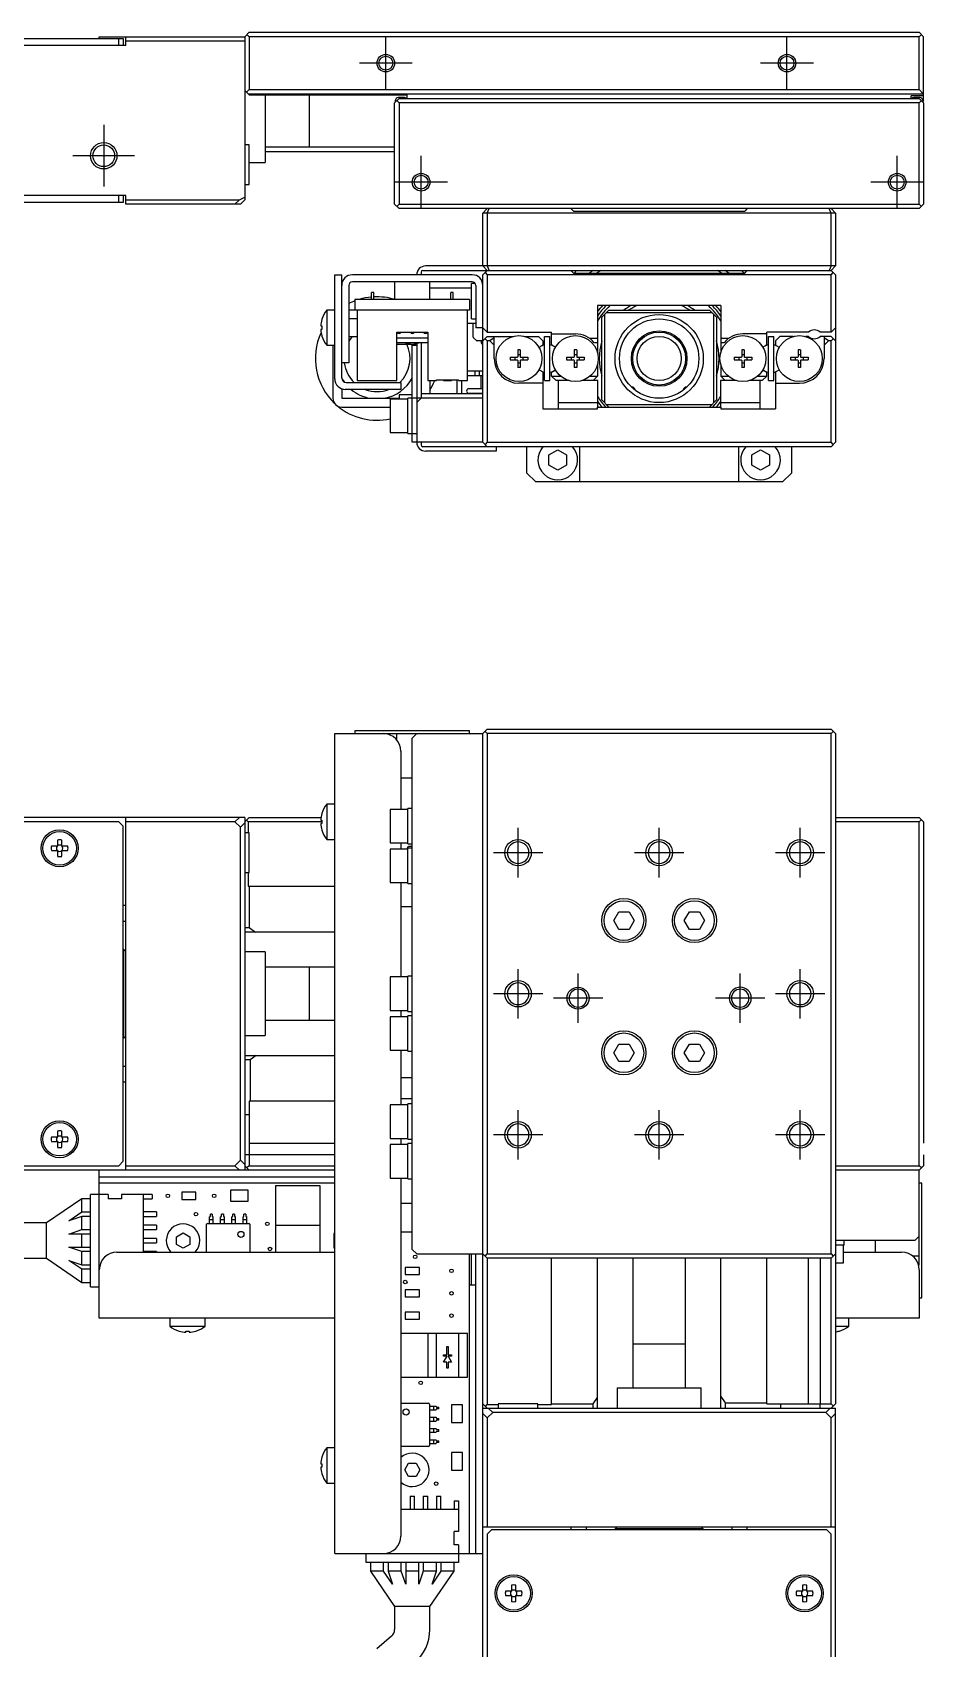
# Model space of a CAD drawing. Extents: x 0 to 725, y -8 to 421.
# Drawn here: x 237.5 to 338.6, y 233.3 to 416.6 of the extents above; entities that cross this region are included whole.
import ezdxf

# ---------------------------------------------------------------- set-up
doc = ezdxf.new("R2010")
doc.units = 0
doc.header["$LTSCALE"] = 0.5
doc.linetypes.add('CENTER', pattern=[50.8, 31.75, -6.35, 6.35, -6.35])
for name, color, linetype in [('MSM_CENTER', 1, 'CENTER'), ('MSM_CONTINUOUS', 7, 'CONTINUOUS'), ('MSM_NARROW', 5, 'CONTINUOUS')]:
    doc.layers.add(name, color=color, linetype=linetype)

msp = doc.modelspace()

# ---------------------------------------------------------------- linework, layer by layer
at = {"layer": 'MSM_CENTER'}
for p, q in [((277.58, 410.08), (277.58, 416.08)), ((323.08, 410.08), (323.08, 416.08)), ((280.58, 413.08), (274.58, 413.08)), ((326.08, 413.08), (320.08, 413.08)), ((245.58, 406.08), (245.58, 399.08)), ((249.08, 402.58), (242.08, 402.58)), ((281.58, 396.58), (281.58, 402.58)), ((335.58, 396.58), (335.58, 402.58)), ((284.58, 399.58), (278.58, 399.58)), ((338.58, 399.58), (332.58, 399.58)), ((292.58, 320.74), (292.58, 326.34)), ((308.58, 320.74), (308.58, 326.34)), ((324.58, 320.74), (324.58, 326.34)), ((295.38, 323.54), (289.78, 323.54)), ((311.38, 323.54), (305.78, 323.54)), ((327.38, 323.54), (321.78, 323.54)), ((292.58, 304.74), (292.58, 310.34)), ((299.38, 304.24), (299.38, 309.84)), ((317.78, 304.24), (317.78, 309.84)), ((324.58, 304.74), (324.58, 310.34)), ((295.38, 307.54), (289.78, 307.54)), ((302.18, 307.04), (296.58, 307.04)), ((320.58, 307.04), (314.98, 307.04)), ((327.38, 307.54), (321.78, 307.54)), ((292.58, 288.74), (292.58, 294.34)), ((308.58, 288.74), (308.58, 294.34)), ((324.58, 288.74), (324.58, 294.34)), ((295.38, 291.54), (289.78, 291.54)), ((311.38, 291.54), (305.78, 291.54)), ((327.38, 291.54), (321.78, 291.54))]:
    msp.add_line(p, q, dxfattribs=at)
at = {"layer": 'MSM_CONTINUOUS'}
for p, q in [((262.08, 416.58), (261.58, 416.08)), ((261.83, 416.33), (262.08, 416.08)), ((262.08, 416.58), (338.08, 416.58)), ((338.08, 416.58), (338.58, 416.08)), ((338.08, 416.08), (338.33, 416.33)), ((248.08, 415.08), (232.58, 415.08)), ((232.78, 415.88), (247.78, 415.88)), ((245.08, 415.88), (245.08, 416.08)), ((245.08, 416.08), (261.58, 416.08)), ((247.28, 415.08), (247.28, 415.88)), ((247.78, 415.88), (247.78, 415.08)), ((248.08, 415.08), (248.08, 416.08)), ((261.58, 415.58), (248.08, 415.58)), ((261.58, 416.08), (261.58, 397.58)), ((262.08, 416.08), (262.08, 410.08)), ((338.08, 416.08), (262.08, 416.08)), ((338.08, 410.08), (338.08, 416.08)), ((338.58, 408.88), (338.58, 416.08)), ((261.58, 409.98), (262.08, 409.48)), ((262.08, 410.08), (261.78, 409.78)), ((338.58, 409.58), (261.98, 409.58)), ((262.08, 410.08), (338.08, 410.08)), ((262.08, 409.48), (279.98, 409.48)), ((263.88, 409.48), (263.88, 401.83)), ((268.88, 409.58), (268.88, 403.58)), ((278.58, 408.58), (279.08, 409.08)), ((278.68, 408.68), (278.68, 408.88)), ((278.83, 408.83), (279.08, 408.58)), ((279.68, 409.18), (278.98, 409.18)), ((279.08, 409.08), (338.08, 409.08)), ((279.98, 409.08), (279.98, 409.48)), ((338.58, 409.38), (337.18, 409.38)), ((337.18, 409.08), (337.18, 409.38)), ((338.18, 409.18), (337.48, 409.18)), ((338.58, 409.58), (338.08, 410.08)), ((338.08, 409.08), (338.58, 408.58)), ((338.08, 408.58), (338.33, 408.83)), ((338.58, 408.88), (338.48, 408.78)), ((338.48, 408.88), (338.48, 408.68)), ((278.58, 397.08), (278.58, 408.58)), ((279.08, 408.58), (279.08, 397.08)), ((338.08, 408.58), (279.08, 408.58)), ((338.08, 397.08), (338.08, 408.58)), ((338.58, 408.58), (338.58, 397.08)), ((262.08, 403.83), (261.58, 403.83)), ((262.08, 399.33), (262.08, 403.83)), ((263.88, 403.58), (278.58, 403.58)), ((262.08, 401.83), (263.88, 401.83)), ((263.88, 403.08), (278.58, 403.08)), ((248.08, 398.08), (232.58, 398.08)), ((247.28, 397.28), (247.28, 398.08)), ((247.78, 398.08), (247.78, 397.28)), ((248.08, 397.08), (248.08, 398.08)), ((260.97, 397.58), (261.58, 397.89)), ((261.58, 399.33), (262.08, 399.33)), ((247.78, 397.28), (232.38, 397.28)), ((248.08, 397.58), (260.97, 397.58)), ((261.08, 397.08), (248.08, 397.08)), ((260.47, 397.08), (260.97, 397.58)), ((261.58, 397.58), (261.08, 397.08)), ((279.08, 396.58), (278.58, 397.08)), ((279.08, 397.08), (278.83, 396.83)), ((279.08, 397.08), (338.08, 397.08)), ((338.08, 396.58), (279.08, 396.58)), ((288.58, 396.08), (289.08, 396.58)), ((288.58, 390.08), (288.58, 396.08)), ((328.58, 396.08), (288.58, 396.08)), ((289.08, 396.08), (289.29, 396.58)), ((289.08, 396.08), (289.08, 390.08)), ((298.88, 396.28), (298.58, 396.58)), ((298.88, 396.28), (318.28, 396.28)), ((318.58, 396.58), (318.28, 396.28)), ((328.08, 396.08), (327.88, 396.58)), ((328.58, 396.08), (328.08, 396.58)), ((328.08, 390.08), (328.08, 396.08)), ((328.58, 396.08), (328.58, 390.08)), ((338.33, 396.83), (338.08, 397.08)), ((338.58, 397.08), (338.08, 396.58)), ((271.78, 389.08), (272.58, 389.08)), ((271.78, 377.28), (271.78, 389.08)), ((272.58, 377.38), (272.58, 389.08)), ((287.38, 389.08), (273.78, 389.08)), ((281.58, 389.38), (281.58, 389.08)), ((281.78, 389.58), (328.08, 389.58)), ((328.58, 390.08), (282.08, 390.08)), ((289.08, 389.58), (288.58, 390.08)), ((288.58, 389.08), (289.08, 389.58)), ((288.58, 370.08), (288.58, 389.08)), ((288.83, 389.33), (289.08, 389.08)), ((289.08, 390.08), (289.29, 389.58)), ((289.08, 389.08), (289.08, 382.58)), ((328.08, 389.08), (289.08, 389.08)), ((298.58, 389.58), (298.88, 389.28)), ((298.88, 389.28), (318.28, 389.28)), ((318.28, 389.28), (318.58, 389.58)), ((328.08, 390.08), (327.88, 389.58)), ((328.58, 390.08), (328.08, 389.58)), ((328.08, 389.58), (328.58, 389.08)), ((328.08, 389.08), (328.33, 389.33)), ((328.08, 382.58), (328.08, 389.08)), ((328.58, 389.08), (328.58, 370.08)), ((273.38, 387.88), (273.38, 379.08)), ((287.38, 388.28), (273.78, 388.28)), ((275.96, 386.28), (275.96, 387.08)), ((276.21, 387.08), (275.96, 387.08)), ((276.21, 386.28), (276.21, 387.08)), ((278.58, 388.28), (278.58, 386.28)), ((282.58, 386.28), (282.58, 388.28)), ((287.28, 387.58), (282.58, 387.58)), ((284.96, 386.28), (284.96, 387.08)), ((285.21, 387.08), (284.96, 387.08)), ((285.21, 386.28), (285.21, 387.08)), ((287.28, 384.08), (287.28, 388.08)), ((287.73, 388.08), (287.28, 388.08)), ((287.78, 387.88), (287.78, 383.08)), ((270.88, 385.08), (270.88, 381.08)), ((271.78, 385.08), (270.88, 385.08)), ((287.08, 385.08), (273.38, 385.08)), ((274.08, 386.28), (274.08, 385.08)), ((287.08, 386.28), (274.08, 386.28)), ((274.33, 385.08), (274.33, 377.08)), ((286.83, 377.08), (286.83, 385.08)), ((287.08, 386.28), (287.08, 385.08)), ((315.58, 385.58), (301.58, 385.58)), ((301.58, 385.58), (301.58, 380.29)), ((302.08, 384.28), (302.88, 385.08)), ((302.88, 385.08), (314.28, 385.08)), ((315.08, 384.28), (314.28, 385.08)), ((315.58, 385.58), (315.58, 380.29)), ((270.2, 383.28), (270.33, 383.28)), ((270.33, 384.03), (270.33, 384.01)), ((270.33, 383.28), (270.33, 382.88)), ((274.33, 384.08), (273.38, 384.08)), ((286.83, 383.58), (287.78, 383.58)), ((287.28, 384.08), (287.78, 384.08)), ((287.5, 382), (287.5, 383.58)), ((302.08, 374.88), (302.08, 384.28)), ((302.38, 384.58), (302.38, 374.58)), ((314.58, 384.78), (302.58, 384.78)), ((314.78, 374.58), (314.78, 384.58)), ((315.08, 384.28), (315.08, 374.88)), ((270.33, 382.88), (270.2, 382.88)), ((270.33, 382.15), (270.33, 382.13)), ((273.38, 382.08), (274.33, 382.08)), ((278.83, 382.58), (282.33, 382.58)), ((278.83, 377.08), (278.83, 382.58)), ((282.33, 381.88), (278.83, 381.88)), ((282.33, 381.38), (278.83, 381.38)), ((281.58, 381.38), (281.58, 375.08)), ((282.33, 382.58), (282.33, 377.08)), ((287.85, 381.61), (287.53, 381.93)), ((288.58, 383.08), (287.78, 383.08)), ((288.58, 381.58), (287.92, 381.58)), ((288.39, 381.58), (288.39, 381.47)), ((289.08, 382.58), (288.58, 383.08)), ((288.58, 381.58), (289.08, 382.08)), ((288.83, 381.83), (289.08, 381.58)), ((289.08, 382.58), (296.38, 382.58)), ((289.08, 382.08), (291.97, 382.08)), ((289.08, 381.58), (289.08, 370.08)), ((289.38, 381.58), (289.08, 381.58)), ((289.88, 381.93), (289.38, 381.58)), ((289.38, 381.58), (289.88, 381.08)), ((289.88, 379.58), (289.88, 382.08)), ((293.4, 382.08), (294.88, 382.08)), ((295.38, 381.58), (294.88, 382.08)), ((295.38, 381.58), (295.38, 381.09)), ((295.58, 377.08), (295.58, 382.08)), ((295.58, 382.08), (296.18, 382.08)), ((296.18, 377.08), (296.18, 382.08)), ((296.38, 381.12), (296.38, 382.58)), ((296.38, 382.38), (299.08, 382.38)), ((300.68, 381.88), (301.58, 381.88)), ((301.58, 381.38), (301.23, 381.38)), ((315.58, 381.88), (316.49, 381.88)), ((315.94, 381.38), (315.58, 381.38)), ((320.78, 382.38), (318.08, 382.38)), ((325.52, 382.58), (320.78, 382.58)), ((320.78, 381.12), (320.78, 382.58)), ((320.98, 377.08), (320.98, 382.08)), ((320.98, 382.08), (321.58, 382.08)), ((321.58, 377.08), (321.58, 382.08)), ((322.28, 382.08), (321.78, 381.58)), ((321.78, 381.58), (321.78, 381.09)), ((323.77, 382.08), (322.28, 382.08)), ((325.52, 382.08), (325.2, 382.08)), ((328.08, 382.58), (326.84, 382.58)), ((328.08, 382.08), (326.84, 382.08)), ((327.28, 382.08), (327.28, 379.58)), ((327.78, 381.58), (327.28, 381.93)), ((327.28, 381.08), (327.78, 381.58)), ((328.08, 381.58), (327.78, 381.58)), ((328.58, 383.08), (328.08, 382.58)), ((328.58, 381.58), (328.08, 382.08)), ((328.08, 381.58), (328.33, 381.83)), ((328.08, 370.08), (328.08, 381.58)), ((270.88, 381.08), (271.78, 381.08)), ((271.58, 381.08), (271.58, 375.08)), ((278.83, 381.23), (280.58, 381.23)), ((280.58, 381.08), (281.08, 381.08)), ((280.58, 370.08), (280.58, 381.08)), ((281.08, 381.29), (281.08, 370.08)), ((291.68, 379.72), (292.48, 379.72)), ((291.68, 379.72), (291.68, 379.43)), ((292.21, 379.72), (292.21, 379.43)), ((292.83, 380.58), (292.54, 380.58)), ((292.54, 380.58), (292.54, 379.78)), ((292.54, 380.05), (292.83, 380.05)), ((292.83, 380.58), (292.83, 379.78)), ((292.89, 379.72), (293.68, 379.72)), ((293.15, 379.43), (293.15, 379.72)), ((293.68, 379.72), (293.68, 379.43)), ((295.38, 381.09), (295.29, 381.04)), ((296.52, 381.04), (296.38, 381.12)), ((298.08, 379.72), (298.88, 379.72)), ((298.08, 379.72), (298.08, 379.43)), ((298.61, 379.72), (298.61, 379.43)), ((299.23, 380.58), (298.94, 380.58)), ((298.94, 380.58), (298.94, 379.78)), ((298.94, 380.05), (299.23, 380.05)), ((299.23, 380.58), (299.23, 379.78)), ((299.29, 379.72), (300.08, 379.72)), ((299.55, 379.43), (299.55, 379.72)), ((300.08, 379.72), (300.08, 379.43)), ((317.08, 379.72), (317.88, 379.72)), ((317.08, 379.72), (317.08, 379.43)), ((317.61, 379.72), (317.61, 379.43)), ((318.23, 380.58), (317.94, 380.58)), ((317.94, 380.58), (317.94, 379.78)), ((317.94, 380.05), (318.23, 380.05)), ((318.23, 380.58), (318.23, 379.78)), ((318.29, 379.72), (319.08, 379.72)), ((318.55, 379.43), (318.55, 379.72)), ((319.08, 379.72), (319.08, 379.43)), ((320.78, 381.12), (320.64, 381.04)), ((321.87, 381.04), (321.78, 381.09)), ((323.48, 379.72), (324.28, 379.72)), ((323.48, 379.72), (323.48, 379.43)), ((324.01, 379.72), (324.01, 379.43)), ((324.63, 380.58), (324.34, 380.58)), ((324.34, 380.58), (324.34, 379.78)), ((324.34, 380.05), (324.63, 380.05)), ((324.63, 380.58), (324.63, 379.78)), ((324.69, 379.72), (325.48, 379.72)), ((324.95, 379.43), (324.95, 379.72)), ((325.48, 379.72), (325.48, 379.43)), ((273.38, 379.08), (272.58, 379.08)), ((288.58, 378.15), (286.83, 378.15)), ((286.83, 377.65), (288.58, 377.65)), ((287.68, 378.15), (287.68, 377.65)), ((288.18, 378.15), (288.18, 377.65)), ((288.38, 376.15), (288.38, 377.65)), ((291.68, 379.43), (292.48, 379.43)), ((292.54, 379.37), (292.54, 378.58)), ((292.54, 379.11), (292.83, 379.11)), ((292.83, 378.58), (292.54, 378.58)), ((292.83, 379.37), (292.83, 378.58)), ((292.89, 379.43), (293.68, 379.43)), ((295.06, 378.25), (295.38, 378.06)), ((295.38, 378.06), (295.38, 373.88)), ((296.38, 378.03), (296.76, 378.25)), ((296.38, 377.58), (296.38, 378.03)), ((298.08, 379.43), (298.88, 379.43)), ((298.94, 379.37), (298.94, 378.58)), ((298.94, 379.11), (299.23, 379.11)), ((299.23, 378.58), (298.94, 378.58)), ((299.23, 379.37), (299.23, 378.58)), ((299.29, 379.43), (300.08, 379.43)), ((301.58, 378.87), (301.58, 377.58)), ((315.58, 378.87), (315.58, 377.58)), ((317.08, 379.43), (317.88, 379.43)), ((317.94, 379.37), (317.94, 378.58)), ((317.94, 379.11), (318.23, 379.11)), ((318.23, 378.58), (317.94, 378.58)), ((318.23, 379.37), (318.23, 378.58)), ((318.29, 379.43), (319.08, 379.43)), ((320.41, 378.25), (320.78, 378.03)), ((320.78, 377.58), (320.78, 378.03)), ((321.78, 378.06), (322.11, 378.25)), ((321.78, 378.06), (321.78, 373.88)), ((323.48, 379.43), (324.28, 379.43)), ((324.34, 379.37), (324.34, 378.58)), ((324.34, 379.11), (324.63, 379.11)), ((324.63, 378.58), (324.34, 378.58)), ((324.63, 379.37), (324.63, 378.58)), ((324.69, 379.43), (325.48, 379.43)), ((272.58, 376.15), (272.58, 375.08)), ((279.28, 376.08), (272.98, 376.08)), ((273.08, 376.88), (279.28, 376.88)), ((274.33, 377.08), (278.83, 377.08)), ((279.28, 376.88), (279.28, 376.08)), ((282.33, 377.08), (283.33, 377.08)), ((282.58, 377.08), (282.58, 375.58)), ((283.33, 377.18), (285.83, 377.18)), ((283.33, 377.08), (283.33, 377.18)), ((284.13, 377.18), (284.13, 377.08)), ((284.13, 377.08), (285.03, 377.08)), ((284.51, 377.18), (284.51, 377.08)), ((284.66, 377.18), (284.66, 377.08)), ((285.03, 377.18), (285.03, 377.08)), ((285.68, 375.58), (285.68, 377.18)), ((285.83, 377.08), (285.83, 377.18)), ((285.83, 377.08), (286.83, 377.08)), ((286.18, 375.58), (286.18, 377.08)), ((288.58, 376.15), (286.98, 376.15)), ((295.38, 376.78), (292.68, 376.78)), ((295.58, 377.08), (296.18, 377.08)), ((296.38, 377.58), (297.42, 377.58)), ((296.88, 377.08), (296.38, 377.58)), ((298.37, 377.08), (296.88, 377.08)), ((297.13, 377.08), (297.13, 373.88)), ((301.63, 377.08), (299.8, 377.08)), ((300.74, 377.58), (301.58, 377.58)), ((301.58, 377.58), (301.08, 377.08)), ((301.63, 374.08), (301.63, 377.08)), ((305.42, 376.38), (305.61, 376.38)), ((305.83, 376.15), (305.61, 376.38)), ((305.83, 376.15), (305.66, 376.15)), ((305.83, 376.02), (305.83, 376.15)), ((311.56, 376.38), (311.33, 376.15)), ((311.5, 376.15), (311.33, 376.15)), ((311.33, 376.15), (311.33, 376.02)), ((311.56, 376.38), (311.75, 376.38)), ((315.53, 377.08), (315.53, 374.08)), ((317.37, 377.08), (315.53, 377.08)), ((315.58, 377.58), (316.42, 377.58)), ((316.08, 377.08), (315.58, 377.58)), ((320.28, 377.08), (318.8, 377.08)), ((319.74, 377.58), (320.78, 377.58)), ((320.03, 373.88), (320.03, 377.08)), ((320.78, 377.58), (320.28, 377.08)), ((320.98, 377.08), (321.58, 377.08)), ((321.78, 376.78), (324.48, 376.78)), ((272.58, 375.08), (279.08, 375.08)), ((272.58, 374.08), (278.08, 374.08)), ((278.08, 374.98), (278.08, 371.18)), ((280.08, 374.98), (278.08, 374.98)), ((279.08, 375.48), (279.08, 374.98)), ((280.58, 375.48), (279.08, 375.48)), ((280.08, 371.08), (280.08, 375.08)), ((288.58, 375.08), (280.08, 375.08)), ((281.08, 374.58), (281.58, 375.08)), ((288.58, 375.58), (281.58, 375.58)), ((286.98, 375.65), (288.58, 375.65)), ((288.38, 375.58), (288.38, 375.65)), ((297.13, 374.58), (301.63, 374.58)), ((301.58, 373.88), (301.58, 374.08)), ((301.58, 374.08), (315.58, 374.08)), ((302.88, 374.08), (302.08, 374.88)), ((302.58, 374.38), (314.58, 374.38)), ((314.28, 374.08), (315.08, 374.88)), ((315.53, 374.58), (320.03, 374.58)), ((315.58, 374.08), (315.58, 373.88)), ((295.38, 373.88), (301.58, 373.88)), ((315.58, 373.88), (321.78, 373.88)), ((278.08, 371.18), (280.08, 371.18)), ((280.08, 371.08), (281.08, 371.08)), ((288.58, 370.08), (280.58, 370.08)), ((281.58, 370.08), (281.58, 369.78)), ((328.08, 369.58), (281.78, 369.58)), ((290.08, 369.08), (282.08, 369.08)), ((289.08, 369.58), (288.58, 370.08)), ((289.08, 370.08), (288.83, 369.83)), ((289.08, 370.08), (328.08, 370.08)), ((290.08, 369.58), (290.08, 369.08)), ((293.58, 366.58), (293.58, 369.58)), ((296.08, 368.66), (297.08, 369.23)), ((296.08, 367.5), (296.08, 368.66)), ((297.08, 369.23), (298.08, 368.66)), ((298.08, 368.66), (298.08, 367.5)), ((299.58, 365.58), (299.58, 369.58)), ((317.58, 369.58), (317.58, 365.58)), ((319.08, 368.66), (320.08, 369.23)), ((319.08, 367.5), (319.08, 368.66)), ((320.08, 369.23), (321.08, 368.66)), ((321.08, 368.66), (321.08, 367.5)), ((323.58, 369.58), (323.58, 366.58)), ((328.33, 369.83), (328.08, 370.08)), ((328.58, 370.08), (328.08, 369.58)), ((297.08, 366.92), (296.08, 367.5)), ((298.08, 367.5), (297.08, 366.92)), ((320.08, 366.92), (319.08, 367.5)), ((321.08, 367.5), (320.08, 366.92)), ((293.58, 366.58), (294.58, 365.58)), ((322.58, 365.58), (294.58, 365.58)), ((322.58, 365.58), (323.58, 366.58)), ((287.08, 337.34), (274.08, 337.34)), ((274.08, 337.34), (274.08, 337.04)), ((287.08, 337.04), (287.08, 337.34)), ((289.08, 337.54), (288.58, 337.04)), ((289.08, 337.54), (328.08, 337.54)), ((328.58, 337.04), (328.08, 337.54)), ((271.78, 244.04), (271.78, 337.04)), ((271.78, 337.04), (288.58, 337.04)), ((278.83, 336.31), (278.83, 337.04)), ((281.08, 337.04), (280.58, 336.54)), ((280.58, 278.54), (280.58, 336.54)), ((288.58, 231.54), (288.58, 337.04)), ((289.08, 337.04), (288.83, 337.29)), ((328.08, 337.04), (289.08, 337.04)), ((289.08, 337.04), (289.08, 278.04)), ((328.33, 337.29), (328.08, 337.04)), ((328.08, 278.04), (328.08, 337.04)), ((328.58, 337.04), (328.58, 261.04)), ((279.28, 335.04), (279.28, 328.44)), ((279.28, 332.04), (280.58, 332.04)), ((271.78, 329.04), (270.88, 329.04)), ((270.88, 329.04), (270.88, 325.04)), ((278.08, 328.44), (278.08, 324.64)), ((280.08, 328.44), (278.08, 328.44)), ((280.08, 324.54), (280.08, 328.54)), ((280.58, 328.54), (280.08, 328.54)), ((261.58, 327.54), (226.58, 327.54)), ((247.28, 327.04), (233.28, 327.04)), ((247.78, 326.54), (247.28, 327.04)), ((247.78, 288.54), (247.78, 326.54)), ((248.08, 287.54), (248.08, 327.54)), ((260.47, 327.04), (248.08, 327.04)), ((260.47, 327.04), (260.97, 327.54)), ((261.08, 326.43), (260.47, 327.04)), ((261.58, 326.93), (261.08, 326.43)), ((261.08, 288.66), (261.08, 326.43)), ((262.08, 327.54), (261.58, 327.04)), ((261.58, 327.54), (261.58, 287.54)), ((261.78, 327.24), (261.98, 327.04)), ((261.98, 327.04), (261.98, 325.79)), ((270.33, 327.04), (261.98, 327.04)), ((262.08, 327.54), (270.23, 327.54)), ((270.2, 327.24), (270.33, 327.24)), ((270.33, 326.84), (270.2, 326.84)), ((270.33, 327.99), (270.33, 327.97)), ((270.33, 327.24), (270.33, 326.84)), ((328.58, 327.54), (338.08, 327.54)), ((338.08, 327.04), (328.58, 327.04)), ((338.58, 327.04), (338.08, 327.54)), ((338.08, 327.04), (338.33, 327.29)), ((338.08, 288.04), (338.08, 327.04)), ((338.58, 327.04), (338.58, 290.61)), ((240.34, 324.96), (240.34, 324.28)), ((240.82, 324.28), (240.82, 324.96)), ((262.08, 325.79), (261.58, 325.79)), ((262.08, 321.29), (262.08, 325.79)), ((270.33, 326.12), (270.33, 326.09)), ((270.88, 325.04), (271.78, 325.04)), ((278.08, 324.64), (280.08, 324.64)), ((279.28, 324.64), (279.28, 323.94)), ((280.08, 324.54), (280.58, 324.54)), ((240.34, 324.28), (239.66, 324.28)), ((239.66, 323.8), (240.34, 323.8)), ((240.34, 323.8), (240.34, 323.13)), ((241.5, 324.28), (240.82, 324.28)), ((240.82, 323.8), (241.5, 323.8)), ((240.82, 323.13), (240.82, 323.8)), ((278.08, 323.94), (278.08, 320.14)), ((280.08, 323.94), (278.08, 323.94)), ((279.95, 323.94), (280.15, 324.29)), ((280.08, 320.04), (280.08, 324.04)), ((280.58, 324.04), (280.08, 324.04)), ((280.15, 324.29), (280.58, 324.29)), ((261.58, 321.29), (262.08, 321.29)), ((261.98, 321.29), (261.98, 319.74)), ((261.98, 319.74), (271.78, 319.74)), ((262.08, 319.74), (262.08, 315.04)), ((278.08, 320.14), (280.08, 320.14)), ((279.28, 320.14), (279.28, 309.44)), ((280.08, 320.04), (280.58, 320.04)), ((248.08, 317.54), (247.78, 317.54)), ((279.28, 317.44), (280.58, 317.44)), ((247.78, 315.79), (248.08, 315.79)), ((303.43, 315.84), (304.01, 316.84)), ((304.01, 314.84), (303.43, 315.84)), ((304.01, 316.84), (305.16, 316.84)), ((305.16, 316.84), (305.74, 315.84)), ((305.74, 315.84), (305.16, 314.84)), ((311.43, 315.84), (312.01, 316.84)), ((312.01, 314.84), (311.43, 315.84)), ((312.01, 316.84), (313.16, 316.84)), ((313.16, 316.84), (313.74, 315.84)), ((313.74, 315.84), (313.16, 314.84)), ((261.58, 315.04), (262.08, 315.04)), ((271.78, 314.54), (261.58, 314.54)), ((262.08, 315.04), (262.79, 314.54)), ((305.16, 314.84), (304.01, 314.84)), ((313.16, 314.84), (312.01, 314.84)), ((247.88, 312.54), (247.78, 312.54)), ((248.08, 312.34), (247.88, 312.54)), ((247.88, 302.54), (247.88, 312.54)), ((263.88, 312.29), (261.58, 312.29)), ((263.88, 312.29), (263.88, 302.79)), ((271.78, 310.54), (263.88, 310.54)), ((268.88, 310.54), (268.88, 304.54)), ((278.08, 309.44), (278.08, 305.64)), ((280.08, 309.44), (278.08, 309.44)), ((280.08, 305.54), (280.08, 309.54)), ((280.58, 309.54), (280.08, 309.54)), ((263.88, 304.54), (271.78, 304.54)), ((278.08, 305.64), (280.08, 305.64)), ((278.08, 304.94), (278.08, 301.14)), ((280.08, 304.94), (278.08, 304.94)), ((279.28, 305.64), (279.28, 304.94)), ((280.08, 305.54), (280.58, 305.54)), ((280.08, 301.04), (280.08, 305.04)), ((280.58, 305.04), (280.08, 305.04)), ((247.78, 302.54), (247.88, 302.54)), ((247.88, 302.54), (248.08, 302.74)), ((261.58, 302.79), (263.88, 302.79)), ((278.08, 301.14), (280.08, 301.14)), ((279.28, 301.14), (279.28, 294.94)), ((280.08, 301.04), (280.58, 301.04)), ((303.43, 300.84), (304.01, 301.84)), ((304.01, 299.84), (303.43, 300.84)), ((304.01, 301.84), (305.16, 301.84)), ((305.16, 301.84), (305.74, 300.84)), ((305.74, 300.84), (305.16, 299.84)), ((311.43, 300.84), (312.01, 301.84)), ((312.01, 299.84), (311.43, 300.84)), ((312.01, 301.84), (313.16, 301.84)), ((313.16, 301.84), (313.74, 300.84)), ((313.74, 300.84), (313.16, 299.84)), ((248.08, 299.29), (247.78, 299.29)), ((261.58, 300.54), (271.78, 300.54)), ((262.18, 300.04), (261.58, 300.04)), ((262.89, 300.54), (262.18, 300.04)), ((262.18, 300.04), (262.18, 295.34)), ((305.16, 299.84), (304.01, 299.84)), ((313.16, 299.84), (312.01, 299.84)), ((247.78, 297.54), (248.08, 297.54)), ((279.28, 298.04), (280.58, 298.04)), ((271.78, 295.34), (262.08, 295.34)), ((262.08, 295.34), (262.08, 289.29)), ((280.58, 295.64), (279.28, 295.64)), ((262.08, 293.79), (261.58, 293.79)), ((278.08, 294.94), (278.08, 291.14)), ((280.08, 294.94), (278.08, 294.94)), ((280.08, 291.04), (280.08, 295.04)), ((280.58, 295.04), (280.08, 295.04)), ((240.34, 291.96), (240.34, 291.28)), ((240.82, 291.28), (240.82, 291.96)), ((240.34, 291.28), (239.66, 291.28)), ((239.66, 290.8), (240.34, 290.8)), ((240.34, 290.8), (240.34, 290.13)), ((241.5, 291.28), (240.82, 291.28)), ((240.82, 290.8), (241.5, 290.8)), ((240.82, 290.13), (240.82, 290.8)), ((262.08, 290.61), (271.78, 290.61)), ((278.08, 291.14), (280.08, 291.14)), ((278.08, 290.44), (278.08, 286.64)), ((280.08, 290.44), (278.08, 290.44)), ((279.28, 291.14), (279.28, 290.44)), ((280.08, 291.04), (280.58, 291.04)), ((280.08, 286.54), (280.08, 290.54)), ((280.58, 290.54), (280.08, 290.54)), ((233.28, 288.04), (247.28, 288.04)), ((247.28, 288.04), (247.78, 288.54)), ((248.08, 288.04), (260.47, 288.04)), ((260.47, 288.04), (261.08, 288.66)), ((260.97, 287.54), (260.47, 288.04)), ((261.08, 288.66), (261.58, 288.16)), ((261.58, 289.29), (262.08, 289.29)), ((261.58, 288.04), (262.08, 287.54)), ((262.08, 288.04), (261.83, 287.79)), ((262.08, 289.28), (262.08, 288.04)), ((271.78, 289.28), (262.08, 289.28)), ((262.08, 288.04), (271.78, 288.04)), ((328.58, 288.04), (338.08, 288.04)), ((338.33, 287.79), (338.08, 288.04)), ((338.08, 287.54), (338.58, 288.04)), ((338.58, 289.28), (338.58, 288.04)), ((271.78, 287.54), (232.58, 287.54)), ((245.08, 270.74), (245.08, 287.54)), ((271.78, 286.74), (245.08, 286.74)), ((271.78, 286.04), (245.08, 286.04)), ((278.08, 286.64), (280.08, 286.64)), ((279.28, 286.64), (279.28, 246.04)), ((280.08, 286.54), (280.58, 286.54)), ((338.08, 287.54), (328.58, 287.54)), ((338.08, 276.79), (338.08, 287.54)), ((338.38, 286.04), (338.08, 286.04)), ((338.38, 273.04), (338.38, 286.04)), ((243.08, 284.29), (239.08, 281.54)), ((244.08, 284.29), (243.08, 284.29)), ((243.08, 282.79), (243.08, 284.29)), ((244.08, 274.29), (244.08, 284.79)), ((246.08, 284.79), (244.08, 284.79)), ((246.08, 284.79), (246.08, 284.29)), ((247.58, 284.29), (246.08, 284.29)), ((247.58, 284.79), (247.58, 284.29)), ((251.08, 284.79), (247.58, 284.79)), ((250.08, 278.24), (250.08, 284.79)), ((250.08, 284.29), (251.08, 284.29)), ((251.08, 284.79), (251.08, 284.29)), ((256.04, 285.02), (254.44, 285.02)), ((254.44, 285.02), (254.44, 284.22)), ((254.44, 284.22), (256.04, 284.22)), ((256.04, 284.22), (256.04, 285.02)), ((259.96, 285.25), (259.96, 284)), ((261.96, 285.25), (259.96, 285.25)), ((261.96, 284), (261.96, 285.25)), ((265.08, 285.79), (270.08, 285.79)), ((265.08, 285.79), (265.08, 278.24)), ((270.08, 285.79), (270.08, 278.24)), ((241.63, 281.79), (243.08, 282.79)), ((243.08, 282.79), (244.08, 282.79)), ((251.58, 282.79), (250.08, 282.79)), ((251.58, 282.79), (251.58, 282.29)), ((257.68, 282.29), (257.68, 282.54)), ((257.88, 282.54), (257.68, 282.54)), ((257.88, 282.54), (257.88, 282.29)), ((258.95, 282.29), (258.95, 282.54)), ((259.15, 282.54), (258.95, 282.54)), ((259.15, 282.54), (259.15, 282.29)), ((259.96, 284), (261.96, 284)), ((260.22, 282.29), (260.22, 282.54)), ((260.42, 282.54), (260.22, 282.54)), ((260.42, 282.54), (260.42, 282.29)), ((261.49, 282.29), (261.49, 282.54)), ((261.69, 282.54), (261.49, 282.54)), ((261.69, 282.54), (261.69, 282.29)), ((280.58, 283.74), (279.28, 283.74)), ((239.08, 281.54), (236.48, 281.54)), ((239.08, 277.54), (239.08, 281.54)), ((243.08, 282.29), (241.63, 281.79)), ((241.63, 280.29), (243.08, 280.79)), ((244.08, 282.29), (243.08, 282.29)), ((243.08, 280.79), (243.08, 282.29)), ((243.08, 280.79), (244.08, 280.79)), ((250.08, 282.29), (251.58, 282.29)), ((251.58, 281.29), (250.08, 281.29)), ((250.08, 280.79), (251.58, 280.79)), ((251.58, 281.29), (251.58, 280.79)), ((257.24, 278.24), (257.24, 281.39)), ((257.34, 281.49), (262.04, 281.49)), ((257.57, 282.23), (257.68, 282.29)), ((257.57, 281.49), (257.57, 282.23)), ((257.57, 281.93), (258, 281.93)), ((257.88, 282.29), (258, 282.23)), ((258, 281.49), (258, 282.23)), ((258.84, 282.23), (258.95, 282.29)), ((258.84, 281.49), (258.84, 282.23)), ((258.84, 281.93), (259.27, 281.93)), ((259.15, 282.29), (259.27, 282.23)), ((259.27, 281.49), (259.27, 282.23)), ((260.11, 282.23), (260.22, 282.29)), ((260.11, 281.49), (260.11, 282.23)), ((260.11, 281.93), (260.54, 281.93)), ((260.42, 282.29), (260.54, 282.23)), ((260.54, 281.49), (260.54, 282.23)), ((261.38, 282.23), (261.49, 282.29)), ((261.38, 281.49), (261.38, 282.23)), ((261.38, 281.93), (261.81, 281.93)), ((261.69, 282.29), (261.81, 282.23)), ((261.81, 281.49), (261.81, 282.23)), ((262.14, 281.39), (262.14, 278.24)), ((265.08, 281.29), (270.08, 281.29)), ((279.28, 280.54), (280.58, 280.54)), ((244.08, 280.29), (241.63, 280.29)), ((243.08, 278.29), (241.63, 278.79)), ((241.63, 278.79), (244.08, 278.79)), ((243.08, 278.79), (243.08, 280.29)), ((251.58, 279.79), (250.08, 279.79)), ((250.08, 279.29), (251.58, 279.29)), ((251.58, 279.79), (251.58, 279.29)), ((253.83, 279.98), (254.58, 280.41)), ((253.83, 279.11), (253.83, 279.98)), ((254.58, 278.68), (253.83, 279.11)), ((254.58, 280.41), (255.33, 279.98)), ((255.33, 279.11), (254.58, 278.68)), ((255.33, 279.98), (255.33, 279.11)), ((271.67, 280.34), (271.67, 278.74)), ((271.78, 280.34), (271.67, 280.34)), ((271.67, 278.74), (271.78, 278.74)), ((337.58, 279.54), (328.58, 279.54)), ((329.58, 279.04), (328.58, 279.04)), ((329.48, 277.04), (329.48, 279.04)), ((329.58, 279.04), (329.58, 279.54)), ((333.08, 279.54), (333.08, 278.24)), ((337.58, 279.54), (338.08, 280.04)), ((236.48, 277.54), (239.08, 277.54)), ((239.08, 277.54), (243.08, 274.79)), ((243.08, 276.29), (241.63, 277.29)), ((241.63, 277.29), (243.08, 276.79)), ((244.08, 278.29), (243.08, 278.29)), ((243.08, 276.79), (243.08, 278.29)), ((247.08, 278.24), (271.78, 278.24)), ((251.58, 278.29), (250.08, 278.29)), ((251.58, 278.29), (251.58, 278.24)), ((280.58, 278.54), (281.08, 278.04)), ((281.08, 278.04), (288.58, 278.04)), ((287.08, 244.04), (287.08, 278.04)), ((287.28, 274.54), (287.28, 278.04)), ((287.78, 244.04), (287.78, 278.04)), ((288.58, 278.04), (289.08, 277.54)), ((288.83, 277.79), (289.08, 278.04)), ((289.08, 278.04), (328.08, 278.04)), ((289.08, 277.54), (289.08, 260.94)), ((328.08, 277.54), (289.08, 277.54)), ((296.38, 260.94), (296.38, 277.54)), ((301.58, 260.54), (301.58, 277.54)), ((305.58, 277.54), (305.58, 262.84)), ((311.58, 262.84), (311.58, 277.54)), ((315.58, 260.54), (315.58, 277.54)), ((320.78, 261.04), (320.78, 277.54)), ((325.52, 261.04), (325.52, 277.54)), ((326.84, 277.54), (326.84, 261.04)), ((328.08, 278.04), (328.33, 277.79)), ((328.08, 277.54), (328.58, 278.04)), ((328.08, 261.04), (328.08, 277.54)), ((328.58, 277.04), (329.48, 277.04)), ((329.48, 278.24), (336.08, 278.24)), ((338.08, 277.79), (337.35, 277.79)), ((243.08, 276.79), (244.08, 276.79)), ((244.08, 276.29), (243.08, 276.29)), ((243.08, 274.79), (243.08, 276.29)), ((279.78, 276.51), (279.78, 275.71)), ((281.38, 276.51), (279.78, 276.51)), ((279.78, 275.71), (281.38, 275.71)), ((281.38, 275.71), (281.38, 276.51)), ((338.01, 276.79), (338.08, 276.79)), ((338.08, 276.24), (338.08, 270.74)), ((243.08, 274.79), (244.08, 274.79)), ((244.08, 274.29), (245.08, 274.29)), ((279.78, 273.97), (279.78, 273.17)), ((281.38, 273.97), (279.78, 273.97)), ((279.78, 273.17), (281.38, 273.17)), ((281.38, 273.17), (281.38, 273.97)), ((287.08, 274.54), (287.78, 274.54)), ((279.78, 271.43), (279.78, 270.63)), ((281.38, 271.43), (279.78, 271.43)), ((281.38, 270.63), (281.38, 271.43)), ((338.08, 273.04), (338.38, 273.04)), ((271.78, 270.74), (245.08, 270.74)), ((253.08, 270.74), (253.08, 269.85)), ((253.08, 269.85), (257.08, 269.85)), ((257.08, 269.85), (257.08, 270.74)), ((279.78, 270.63), (281.38, 270.63)), ((338.08, 270.74), (328.58, 270.74)), ((328.58, 269.85), (330.08, 269.85)), ((330.08, 269.85), (330.08, 270.74)), ((254.13, 269.29), (254.15, 269.29)), ((254.88, 269.29), (255.28, 269.29)), ((254.88, 269.16), (254.88, 269.29)), ((255.28, 269.29), (255.28, 269.16)), ((256.01, 269.29), (256.03, 269.29)), ((279.28, 269.04), (286.83, 269.04)), ((282.33, 269.04), (282.33, 264.04)), ((283.33, 264.04), (283.33, 269.04)), ((285.83, 269.04), (285.83, 264.04)), ((286.83, 264.04), (286.83, 269.04)), ((305.58, 267.84), (311.58, 267.84)), ((329.01, 269.29), (329.03, 269.29)), ((284.13, 266.59), (284.51, 266.59)), ((284.13, 266.44), (284.13, 266.59)), ((284.13, 265.77), (284.53, 266.44)), ((284.53, 266.44), (284.13, 266.44)), ((284.51, 267.54), (284.66, 267.54)), ((284.51, 266.59), (284.51, 267.54)), ((285.03, 266.44), (284.64, 266.44)), ((284.64, 266.44), (285.03, 265.77)), ((284.66, 267.54), (284.66, 266.59)), ((284.66, 266.59), (285.03, 266.59)), ((285.03, 266.59), (285.03, 266.44)), ((279.28, 264.04), (286.83, 264.04)), ((284.51, 265.77), (284.13, 265.77)), ((284.51, 265.07), (284.51, 265.77)), ((284.66, 265.07), (284.51, 265.07)), ((285.03, 265.77), (284.66, 265.77)), ((284.66, 265.77), (284.66, 265.07)), ((303.83, 262.84), (313.33, 262.84)), ((303.83, 262.84), (303.83, 260.54)), ((313.33, 260.54), (313.33, 262.84)), ((279.28, 261.1), (282.43, 261.1)), ((282.53, 261), (282.53, 256.3)), ((282.53, 260.77), (283.27, 260.77)), ((282.53, 260.34), (283.27, 260.34)), ((282.97, 260.77), (282.97, 260.34)), ((283.27, 260.77), (283.33, 260.65)), ((283.33, 260.45), (283.27, 260.34)), ((283.33, 260.65), (283.58, 260.65)), ((283.58, 260.45), (283.33, 260.45)), ((283.58, 260.45), (283.58, 260.65)), ((285.04, 260.92), (285.04, 258.92)), ((286.29, 260.92), (285.04, 260.92)), ((286.29, 258.92), (286.29, 260.92)), ((288.58, 261.04), (289.08, 260.54)), ((288.58, 260.54), (328.58, 260.54)), ((288.88, 260.74), (289.08, 260.94)), ((289.08, 260.94), (290.33, 260.94)), ((289.2, 260.54), (289.7, 260.04)), ((294.83, 261.04), (290.33, 261.04)), ((290.33, 261.04), (290.33, 260.54)), ((294.83, 260.54), (294.83, 261.04)), ((294.83, 260.94), (296.38, 260.94)), ((296.38, 261.04), (301.08, 261.04)), ((301.08, 261.04), (301.58, 261.75)), ((301.08, 260.54), (301.08, 261.04)), ((315.58, 261.85), (316.08, 261.14)), ((316.08, 261.14), (316.08, 260.54)), ((316.08, 261.14), (320.78, 261.14)), ((320.78, 261.04), (326.83, 261.04)), ((322.33, 261.04), (322.33, 260.54)), ((326.83, 260.54), (326.83, 261.04)), ((326.84, 261.04), (328.08, 261.04)), ((327.47, 260.04), (327.97, 260.54)), ((328.08, 261.04), (328.33, 260.79)), ((328.08, 260.54), (328.58, 261.04)), ((328.58, 225.54), (328.58, 260.54)), ((282.53, 259.5), (283.27, 259.5)), ((282.53, 259.07), (283.27, 259.07)), ((282.97, 259.5), (282.97, 259.07)), ((283.27, 259.5), (283.33, 259.38)), ((283.33, 259.18), (283.27, 259.07)), ((283.33, 259.38), (283.58, 259.38)), ((283.58, 259.18), (283.33, 259.18)), ((283.58, 259.18), (283.58, 259.38)), ((285.04, 258.92), (286.29, 258.92)), ((289.08, 259.43), (288.58, 259.93)), ((289.7, 260.04), (289.08, 259.43)), ((289.08, 259.43), (289.08, 247.04)), ((327.47, 260.04), (289.7, 260.04)), ((328.08, 259.43), (327.47, 260.04)), ((328.58, 259.93), (328.08, 259.43)), ((328.08, 247.04), (328.08, 259.43)), ((282.53, 258.23), (283.27, 258.23)), ((282.53, 257.8), (283.27, 257.8)), ((282.53, 256.96), (283.27, 256.96)), ((282.97, 258.23), (282.97, 257.8)), ((282.97, 256.96), (282.97, 256.53)), ((283.27, 258.23), (283.33, 258.11)), ((283.33, 257.91), (283.27, 257.8)), ((283.27, 256.96), (283.33, 256.84)), ((283.33, 256.64), (283.27, 256.53)), ((283.33, 258.11), (283.58, 258.11)), ((283.58, 257.91), (283.33, 257.91)), ((283.33, 256.84), (283.58, 256.84)), ((283.58, 256.64), (283.33, 256.64)), ((283.58, 257.91), (283.58, 258.11)), ((283.58, 256.64), (283.58, 256.84)), ((270.33, 254.99), (270.33, 254.97)), ((271.78, 256.04), (270.88, 256.04)), ((270.88, 256.04), (270.88, 252.04)), ((282.43, 256.2), (279.28, 256.2)), ((282.53, 256.53), (283.27, 256.53)), ((285.04, 255.52), (285.04, 253.52)), ((286.29, 255.52), (285.04, 255.52)), ((286.29, 253.52), (286.29, 255.52)), ((270.2, 254.24), (270.33, 254.24)), ((270.33, 253.84), (270.2, 253.84)), ((270.33, 254.24), (270.33, 253.84)), ((270.33, 253.12), (270.33, 253.09)), ((279.72, 253.54), (280.15, 254.29)), ((280.15, 252.79), (279.72, 253.54)), ((280.15, 254.29), (281.02, 254.29)), ((281.02, 254.29), (281.45, 253.54)), ((281.45, 253.54), (281.02, 252.79)), ((285.04, 253.52), (286.29, 253.52)), ((270.88, 252.04), (271.78, 252.04)), ((281.02, 252.79), (280.15, 252.79)), ((279.28, 250.54), (279.33, 250.54)), ((279.33, 249.04), (279.33, 250.54)), ((280.33, 250.54), (280.33, 249.04)), ((280.33, 250.54), (280.83, 250.54)), ((280.83, 249.04), (280.83, 250.54)), ((281.83, 250.54), (281.83, 249.04)), ((281.83, 250.54), (282.33, 250.54)), ((282.33, 249.04), (282.33, 250.54)), ((283.33, 250.54), (283.33, 249.04)), ((283.33, 250.54), (283.83, 250.54)), ((283.83, 249.04), (283.83, 250.54)), ((285.33, 250.04), (285.83, 250.04)), ((285.33, 250.04), (285.33, 249.04)), ((285.83, 250.04), (285.83, 246.54)), ((285.83, 249.04), (279.28, 249.04)), ((285.83, 246.54), (285.33, 246.54)), ((285.33, 245.04), (285.33, 246.54)), ((328.58, 247.04), (288.58, 247.04)), ((289.58, 246.74), (289.08, 246.24)), ((289.08, 246.24), (289.08, 232.24)), ((327.58, 246.74), (289.58, 246.74)), ((298.58, 247.04), (298.58, 246.74)), ((300.33, 246.74), (300.33, 247.04)), ((303.78, 247.04), (303.58, 246.84)), ((303.58, 246.84), (303.58, 246.74)), ((313.58, 246.84), (303.58, 246.84)), ((313.58, 246.84), (313.38, 247.04)), ((313.58, 246.74), (313.58, 246.84)), ((316.83, 247.04), (316.83, 246.74)), ((318.58, 246.74), (318.58, 247.04)), ((328.08, 246.24), (327.58, 246.74)), ((328.08, 232.24), (328.08, 246.24)), ((271.78, 244.04), (288.58, 244.04)), ((275.33, 243.04), (275.33, 244.04)), ((285.83, 245.04), (285.33, 245.04)), ((285.83, 245.04), (285.83, 243.04)), ((285.83, 243.04), (275.33, 243.04)), ((275.83, 243.04), (275.83, 242.04)), ((275.83, 242.04), (278.58, 238.04)), ((277.33, 242.04), (275.83, 242.04)), ((277.33, 242.04), (277.33, 243.04)), ((278.33, 240.59), (277.33, 242.04)), ((277.83, 243.04), (277.83, 242.04)), ((277.83, 242.04), (278.33, 240.59)), ((279.33, 242.04), (277.83, 242.04)), ((279.33, 242.04), (279.33, 243.04)), ((279.83, 240.59), (279.33, 242.04)), ((279.83, 243.04), (279.83, 240.59)), ((281.33, 242.04), (279.83, 242.04)), ((281.33, 240.59), (281.33, 243.04)), ((281.83, 242.04), (281.33, 240.59)), ((281.83, 243.04), (281.83, 242.04)), ((283.33, 242.04), (281.83, 242.04)), ((282.58, 238.04), (285.33, 242.04)), ((283.83, 242.04), (282.83, 240.59)), ((282.83, 240.59), (283.33, 242.04)), ((283.33, 242.04), (283.33, 243.04)), ((283.83, 243.04), (283.83, 242.04)), ((285.33, 242.04), (283.83, 242.04)), ((285.33, 242.04), (285.33, 243.04)), ((291.84, 240.46), (291.84, 239.78)), ((292.32, 239.78), (292.32, 240.46)), ((324.84, 240.46), (324.84, 239.78)), ((325.32, 239.78), (325.32, 240.46)), ((291.84, 239.78), (291.16, 239.78)), ((291.16, 239.3), (291.84, 239.3)), ((291.84, 239.3), (291.84, 238.63)), ((293, 239.78), (292.32, 239.78)), ((292.32, 238.63), (292.32, 239.3)), ((292.32, 239.3), (293, 239.3)), ((324.84, 239.78), (324.16, 239.78)), ((324.16, 239.3), (324.84, 239.3)), ((324.84, 239.3), (324.84, 238.63)), ((326, 239.78), (325.32, 239.78)), ((325.32, 238.63), (325.32, 239.3)), ((325.32, 239.3), (326, 239.3)), ((282.58, 238.04), (278.58, 238.04)), ((278.58, 238.04), (278.58, 235.44)), ((282.58, 235.44), (282.58, 238.04)), ((278.23, 234.68), (276.54, 233.26))]:
    msp.add_line(p, q, dxfattribs=at)
for centre, radius in [((277.58, 413.08), 0.783), ((323.08, 413.08), 0.783), ((245.58, 402.58), 1.23), ((281.58, 399.58), 0.783), ((335.58, 399.58), 0.783), ((308.58, 379.58), 5), ((308.58, 379.58), 4.5), ((292.68, 379.58), 2.6), ((299.08, 379.58), 2.6), ((308.58, 379.58), 3.15), ((308.58, 379.58), 3), ((318.08, 379.58), 2.6), ((324.48, 379.58), 2.6), ((240.58, 324.04), 2.1), ((240.58, 324.04), 1.9), ((304.58, 315.84), 2.5), ((304.58, 315.84), 2.25), ((312.58, 315.84), 2.5), ((312.58, 315.84), 2.25), ((304.58, 300.84), 2.5), ((304.58, 300.84), 2.25), ((312.58, 300.84), 2.5), ((312.58, 300.84), 2.25), ((240.58, 291.04), 2.1), ((240.58, 291.04), 1.9), ((252.86, 284.62), 0.2), ((258.1, 284.62), 0.2), ((256.04, 282.54), 0.2), ((261.14, 280.24), 0.35), ((264.13, 281.44), 0.2), ((264.45, 278.6), 0.2), ((280.9, 277.7), 0.2), ((279.78, 274.84), 0.2), ((285.03, 276.11), 0.2), ((285.03, 273.57), 0.2), ((285.03, 271.03), 0.2), ((281.53, 263.41), 0.2), ((279.88, 260.1), 0.35), ((283.28, 251.98), 0.2), ((292.08, 239.54), 2.1), ((292.08, 239.54), 1.9), ((325.08, 239.54), 2.1), ((325.08, 239.54), 1.9)]:
    msp.add_circle(centre, radius, dxfattribs=at)
at = {"layer": 'MSM_CONTINUOUS', "extrusion": (0, 0, -1)}
for centre, radius in [((-292.58, 323.54), 1.23), ((-308.58, 323.54), 1.23), ((-324.58, 323.54), 1.23), ((-292.58, 307.54), 1.23), ((-299.38, 307.04), 1.01), ((-317.78, 307.04), 1.01), ((-324.58, 307.54), 1.23), ((-292.58, 291.54), 1.23), ((-308.58, 291.54), 1.23), ((-324.58, 291.54), 1.23)]:
    msp.add_circle(centre, radius, dxfattribs=at)
at = {"layer": 'MSM_CONTINUOUS'}
for centre, radius, start, end in [((278.98, 408.88), 0.3, 90, 180), ((279.68, 408.88), 0.3, 41.8103, 90), ((337.48, 408.88), 0.3, 90, 138.1897), ((338.18, 408.88), 0.3, 0, 90), ((273.78, 387.88), 1.2, 90, 180), ((282.08, 389.08), 1, 90, 180), ((281.78, 389.38), 0.2, 90, 180), ((287.38, 387.88), 1.2, 0, 90), ((297.08, 391.08), 2.25, 315, 318.1897), ((297.08, 391.08), 2.6, 316.1869, 324.7656), ((308.58, 379.58), 12.5, 126.8699, 129.1042), ((308.58, 379.58), 12, 123.5573, 126.0666), ((308.58, 379.58), 12, 53.9334, 56.4427), ((308.58, 379.58), 12.5, 50.8958, 53.1301), ((320.08, 391.08), 2.6, 215.2344, 223.8131), ((320.08, 391.08), 2.25, 221.8103, 225), ((273.78, 387.88), 0.4, 90, 180), ((287.38, 387.88), 0.4, 0, 90), ((273.38, 383.08), 3.2, 141.3178, 162.73), ((276.58, 379.58), 7, 110.9248, 117.2029), ((276.58, 379.58), 7, 95.1225, 106.835), ((276.58, 379.58), 7, 73.165, 93.0709), ((308.58, 379.58), 8.8, 137.0141, 142.6982), ((308.58, 379.58), 8.5, 135.0991, 145.4397), ((308.58, 379.58), 8.2, 132.9703, 148.6118), ((308.58, 379.58), 6.8, 118.0725, 126.0189), ((308.58, 379.58), 6.5, 112.6199, 122.2042), ((308.58, 379.58), 6.5, 57.7958, 67.3801), ((308.58, 379.58), 6.8, 53.9811, 61.9275), ((308.58, 379.58), 8.2, 31.3882, 47.0297), ((308.58, 379.58), 8.5, 34.5603, 44.9009), ((308.58, 379.58), 8.8, 37.3018, 42.9859), ((273.38, 383.08), 3.19, 163.0947, 176.4097), ((276.58, 379.58), 7, 155.0469, 226.5758), ((273.38, 383.08), 3.19, 183.5903, 196.9053), ((273.38, 383.08), 3.2, 197.27, 218.6822), ((276.58, 379.58), 3.75, 138.1897, 148.5761), ((279.08, 382.68), 0.25, 203.5782, 336.4218), ((280.58, 383.23), 2, 247.6684, 292.3316), ((280.58, 382.68), 0.25, 203.5782, 336.4218), ((282.08, 382.68), 0.25, 203.5782, 336.4218), ((287.6, 382), 0.1, 180, 225), ((287.92, 381.68), 0.1, 225, 270), ((288.72, 381.47), 0.33, 180, 244.8973), ((299.08, 379.58), 2.8, 40.0052, 90), ((308.58, 379.58), 6.8, 162.9174, 197.0826), ((308.58, 379.58), 6.8, 342.9174, 17.0826), ((318.08, 379.58), 2.8, 90, 139.9948), ((326.18, 381.83), 1, 48.5904, 131.4096), ((326.18, 382.83), 1, 228.5904, 311.4096), ((276.58, 379.58), 3.75, 313.9455, 26.1039), ((276.58, 379.58), 4.57, 19.1612, 21.3849), ((292.68, 379.58), 2.8, 180, 270), ((292.48, 379.78), 0.06, 270, 0), ((292.89, 379.78), 0.06, 180, 270), ((296.05, 379.46), 1.75, 115.4948, 128.4507), ((295.88, 379.58), 1.59, 100.8931, 109.8183), ((295.88, 379.58), 1.59, 53.8028, 79.1069), ((295.77, 379.46), 1.75, 52.994, 64.5052), ((298.88, 379.78), 0.06, 270, 0), ((299.29, 379.78), 0.06, 180, 270), ((317.88, 379.78), 0.06, 270, 0), ((318.29, 379.78), 0.06, 180, 270), ((321.4, 379.46), 1.75, 115.4948, 127.006), ((321.28, 379.58), 1.59, 100.8931, 126.1972), ((321.28, 379.58), 1.59, 70.1817, 79.1069), ((321.12, 379.46), 1.75, 51.5493, 64.5052), ((324.28, 379.78), 0.06, 270, 0), ((324.48, 379.58), 2.8, 270, 0), ((324.69, 379.78), 0.06, 180, 270), ((276.58, 379.58), 3.75, 187.6623, 226.0545), ((292.48, 379.37), 0.06, 0, 90), ((292.89, 379.37), 0.06, 90, 180), ((296.05, 379.69), 1.75, 231.5493, 235.4948), ((295.88, 379.58), 1.59, 250.1817, 259.1069), ((295.88, 379.58), 1.59, 280.8931, 306.1972), ((295.77, 379.69), 1.75, 304.5052, 307.006), ((298.88, 379.37), 0.06, 0, 90), ((299.29, 379.37), 0.06, 90, 180), ((317.88, 379.37), 0.06, 0, 90), ((318.29, 379.37), 0.06, 90, 180), ((321.4, 379.69), 1.75, 232.994, 235.4948), ((321.28, 379.58), 1.59, 233.8028, 259.1069), ((321.28, 379.58), 1.59, 280.8931, 289.8183), ((321.12, 379.69), 1.75, 304.5052, 308.4507), ((324.28, 379.37), 0.06, 0, 90), ((324.69, 379.37), 0.06, 90, 180), ((272.98, 377.28), 1.2, 180, 270), ((273.08, 377.38), 0.5, 180, 270), ((276.58, 379.58), 4.57, 208.9226, 215.3792), ((276.58, 379.58), 4.57, 229.984, 259.9588), ((276.58, 379.58), 3.75, 248.9606, 291.0394), ((276.58, 379.58), 4.57, 280.0412, 331.0773), ((276.58, 379.58), 7, 328.9973, 339.0752), ((286.98, 375.9), 0.25, 90, 270), ((272.58, 375.08), 1, 180, 270), ((276.58, 379.58), 7, 230.1571, 282.3736), ((308.58, 379.58), 8.2, 212.0526, 222.1236), ((308.58, 379.58), 8.5, 215.1501, 220.3202), ((308.58, 379.58), 8.8, 217.8357, 218.6822), ((308.58, 379.58), 8.2, 317.8764, 327.9474), ((308.58, 379.58), 8.5, 319.6798, 324.8499), ((308.58, 379.58), 8.8, 321.3178, 322.1643), ((282.08, 370.08), 1, 180, 270), ((281.78, 369.78), 0.2, 180, 270), ((297.08, 368.08), 2.25, 138.1897, 41.8103), ((320.08, 368.08), 2.25, 138.1897, 41.8103), ((277.28, 335.04), 2, 0, 90), ((273.38, 327.04), 3.2, 141.3178, 162.73), ((273.38, 327.04), 3.19, 163.0947, 176.4097), ((273.38, 327.04), 3.19, 183.5903, 196.9053), ((240.58, 324.04), 0.95, 75.3667, 104.6333), ((273.38, 327.04), 3.2, 197.27, 218.6822), ((240.58, 324.04), 0.95, 165.3667, 194.6333), ((240.58, 324.04), 0.365, 138.8496, 221.1504), ((240.58, 324.04), 0.365, 48.8496, 131.1504), ((240.58, 324.04), 0.365, 228.8496, 311.1504), ((240.58, 324.04), 0.95, 255.3667, 284.6333), ((240.58, 324.04), 0.365, 318.8496, 41.1504), ((240.58, 324.04), 0.95, 345.3667, 14.6333), ((240.58, 291.04), 0.95, 75.3667, 104.6333), ((240.58, 291.04), 0.95, 165.3667, 194.6333), ((240.58, 291.04), 0.365, 138.8496, 221.1504), ((240.58, 291.04), 0.365, 48.8496, 131.1504), ((240.58, 291.04), 0.365, 228.8496, 311.1504), ((240.58, 291.04), 0.95, 255.3667, 284.6333), ((240.58, 291.04), 0.365, 318.8496, 41.1504), ((240.58, 291.04), 0.95, 345.3667, 14.6333), ((254.58, 279.54), 1.9, 316.8264, 223.1736), ((257.34, 281.39), 0.1, 90, 180), ((262.04, 281.39), 0.1, 0, 90), ((247.08, 276.24), 2, 90, 180), ((336.08, 276.24), 2, 0, 90), ((255.08, 272.34), 3.2, 231.3178, 252.73), ((255.08, 272.34), 3.2, 287.27, 308.6822), ((328.08, 272.34), 3.2, 287.27, 308.6822), ((255.08, 272.34), 3.19, 253.0947, 266.4097), ((255.08, 272.34), 3.19, 273.5903, 286.9053), ((328.08, 272.34), 3.19, 279.0071, 286.9053), ((282.43, 261), 0.1, 0, 90), ((273.38, 254.04), 3.19, 163.0947, 176.4097), ((273.38, 254.04), 3.2, 141.3178, 162.73), ((280.58, 253.54), 1.9, 226.8264, 133.1736), ((282.43, 256.3), 0.1, 270, 0), ((273.38, 254.04), 3.19, 183.5903, 196.9053), ((273.38, 254.04), 3.2, 197.27, 218.6822), ((277.28, 246.04), 2, 270, 0), ((292.08, 239.54), 0.95, 75.3667, 104.6333), ((325.08, 239.54), 0.95, 75.3667, 104.6333), ((292.08, 239.54), 0.95, 165.3667, 194.6333), ((292.08, 239.54), 0.365, 138.8496, 221.1504), ((292.08, 239.54), 0.365, 48.8496, 131.1504), ((292.08, 239.54), 0.365, 228.8496, 311.1504), ((292.08, 239.54), 0.95, 255.3667, 284.6333), ((292.08, 239.54), 0.365, 318.8496, 41.1504), ((292.08, 239.54), 0.95, 345.3667, 14.6333), ((325.08, 239.54), 0.95, 165.3667, 194.6333), ((325.08, 239.54), 0.365, 138.8496, 221.1504), ((325.08, 239.54), 0.365, 48.8496, 131.1504), ((325.08, 239.54), 0.365, 228.8496, 311.1504), ((325.08, 239.54), 0.95, 255.3667, 284.6333), ((325.08, 239.54), 0.365, 318.8496, 41.1504), ((325.08, 239.54), 0.95, 345.3667, 14.6333), ((277.58, 235.44), 1, 310, 0), ((277.58, 235.44), 5, 310, 0)]:
    msp.add_arc(centre, radius, start, end, dxfattribs=at)
at = {"layer": 'MSM_NARROW'}
for p, q in [((305.83, 376.02), (305.83, 376.02)), ((311.33, 376.02), (311.33, 376.02))]:
    msp.add_line(p, q, dxfattribs=at)
for centre, radius in [((277.58, 413.08), 1), ((323.08, 413.08), 1), ((245.58, 402.58), 1.5), ((281.58, 399.58), 1), ((335.58, 399.58), 1), ((308.58, 379.58), 2.5), ((292.58, 323.54), 1.5), ((308.58, 323.54), 1.5), ((324.58, 323.54), 1.5), ((292.58, 307.54), 1.5), ((299.38, 307.04), 1.25), ((324.58, 307.54), 1.5), ((292.58, 291.54), 1.5), ((308.58, 291.54), 1.5), ((324.58, 291.54), 1.5)]:
    msp.add_circle(centre, radius, dxfattribs=at)
at = {"layer": 'MSM_NARROW', "extrusion": (0, 0, -1)}
msp.add_circle((-317.78, 307.04), 1.25, dxfattribs=at)

doc.saveas('drawing.dxf')
